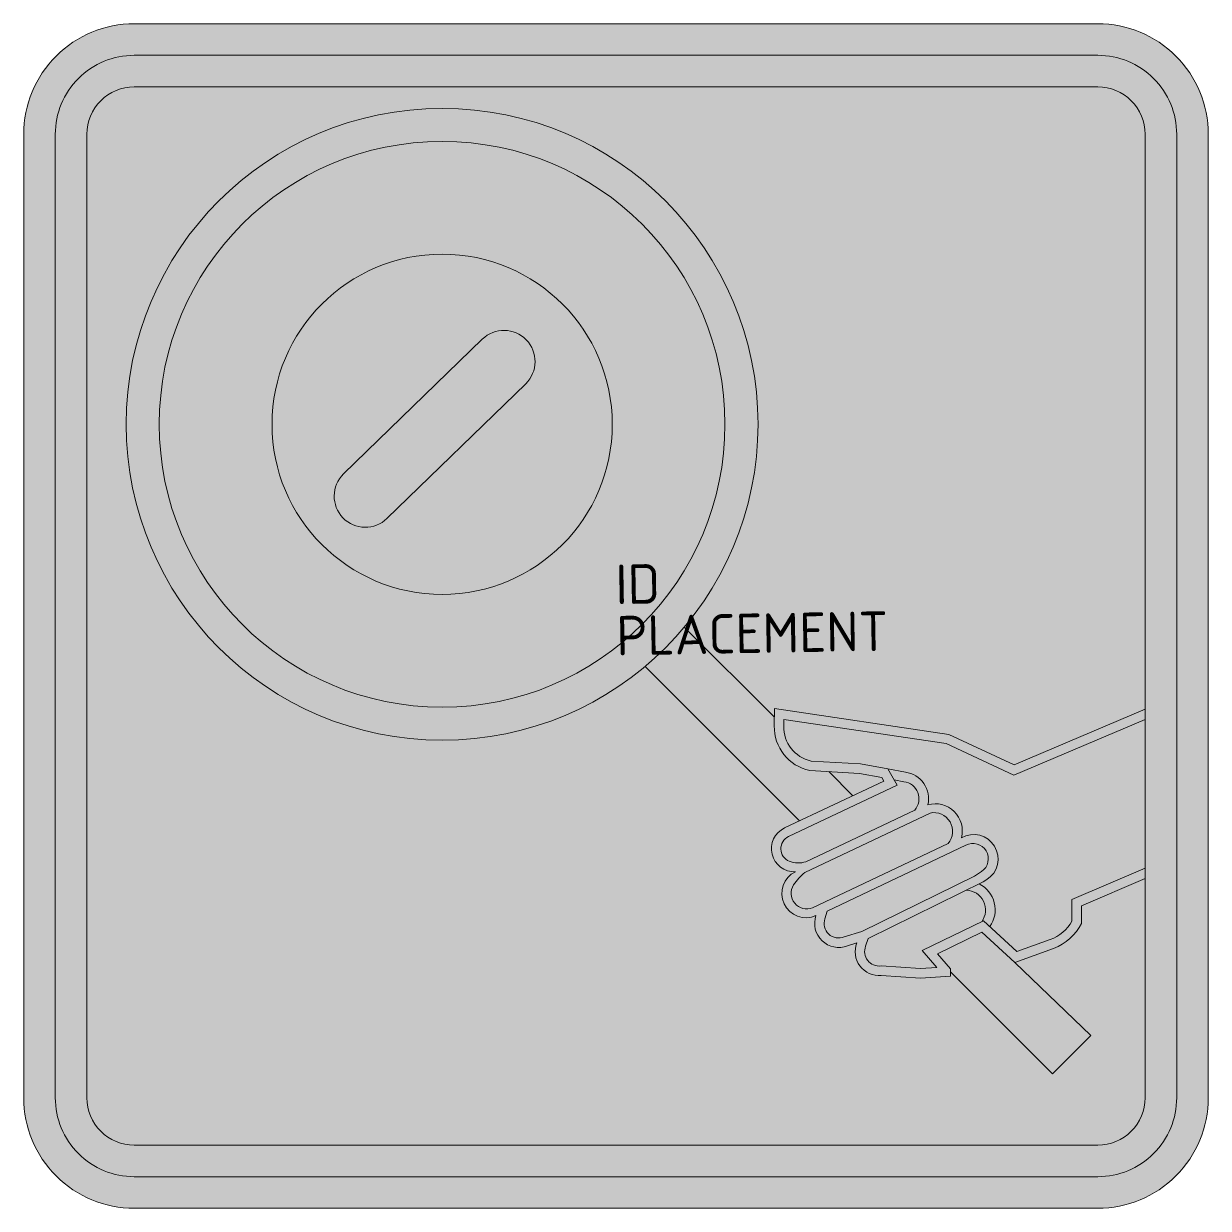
# Model space of a CAD drawing. Extents: x -3.75 to 3.75, y -3.75 to 3.75.
import ezdxf
from ezdxf.enums import TextEntityAlignment as Align

# ---------------------------------------------------------------- set-up
doc = ezdxf.new("R2010")
doc.units = 0
doc.styles.add('NLCS-ISO', font='NLCS-ISO.ttf', dxfattribs={"height": 0.25})

msp = doc.modelspace()

# ---------------------------------------------------------------- hatches: boundary and pattern name
at = {"true_color": 0x005b8c}
h = msp.add_hatch(color=146, dxfattribs=at)
h.dxf.hatch_style = 1
h.paths.add_polyline_path([(3.05, 3.75), (-3.05, 3.75, 0.414214), (-3.75, 3.05), (-3.75, 0), (-3.55, 0), (-3.55, 3.05, -0.414214), (-3.05, 3.55), (3.05, 3.55, -0.414214), (3.55, 3.05), (3.55, 0), (3.75, 0), (3.75, 3.05, 0.414214)])
at = {"true_color": 0xf1f0ea}
h = msp.add_hatch(color=7, dxfattribs=at)
h.dxf.hatch_style = 1
h.paths.add_polyline_path([(3.05, 3.55), (-3.05, 3.55, 0.414214), (-3.55, 3.05), (-3.55, 0), (-3.35, 0), (-3.35, 3.05, -0.414214), (-3.05, 3.35), (3.05, 3.35, -0.414214), (3.35, 3.05), (3.35, 0), (3.55, 0), (3.55, 3.05, 0.414214)])
at = {"true_color": 0x005b8c}
h = msp.add_hatch(color=146, dxfattribs=at)
h.dxf.hatch_style = 1
h.paths.add_polyline_path([(3.35, 3.05, 0.414214), (3.05, 3.35), (-3.05, 3.35, 0.414214), (-3.35, 3.05), (-3.35, -3.05, 0.414214), (-3.05, -3.35), (3.05, -3.35, 0.414214), (3.35, -3.05), (3.35, -1.6615), (2.9465, -1.8347), (2.9465, -1.946, -0.194645), (2.7702, -2.1042), (2.5242, -2.1932), (3.0054, -2.656), (2.7626, -2.8982), (2.1177, -2.2531), (2.1177, -2.2793), (1.928, -2.2923), (1.6789, -2.2756, -0.555447), (1.5246, -2.0694), (1.4651, -2.088, -0.641091), (1.2662, -1.8966, -0.987471), (1.1359, -1.619, -0.819009), (1.0671, -1.3421), (1.162, -1.2972), (0.184, -0.319, -0.636916), (-3.1009, 1.2137, -1), (0.8991, 1.2137, -0.176045), (0.4326, -0.0702), (1.0032, -0.6409), (1.0043, -0.5864), (2.108, -0.7494), (2.5203, -0.9422), (3.35, -0.5904)])
at = {"true_color": 0xf1f0ea}
h = msp.add_hatch(color=7, dxfattribs=at)
h.dxf.hatch_style = 1
h.paths.add_polyline_path([(0.69, 1.2137, -0.228621), (0.0137, -0.1881), (0.1439, -0.3518, 0.228621), (0.8991, 1.2137, 0.67791), (-2.5525, 2.5895), (-2.4007, 2.4457, -0.67791)])
at = {"true_color": 0xbb1e10}
h = msp.add_hatch(color=22, dxfattribs=at)
h.dxf.hatch_style = 1
h.paths.add_polyline_path([(-2.4007, 2.4457), (-1.8825, 1.9545, -0.67791), (-0.0239, 1.2137, -0.228621), (-0.4306, 0.3707), (0.0137, -0.1881, 0.228621), (0.69, 1.2137, 0.67791)])
at = {"true_color": 0xf1f0ea}
h = msp.add_hatch(color=7, dxfattribs=at)
h.dxf.hatch_style = 1
h.paths.add_polyline_path([(-2.4007, 2.4457), (-2.5525, 2.5895, 0.191959), (-3.1009, 1.2137, 0.627842), (0.1439, -0.3518), (0.0137, -0.1881, -0.627842), (-2.8918, 1.2137, -0.191959)])
at = {"true_color": 0xbb1e10}
h = msp.add_hatch(color=22, dxfattribs=at)
h.dxf.hatch_style = 1
h.paths.add_polyline_path([(-1.8825, 1.9545), (-2.4007, 2.4457, 0.191959), (-2.8918, 1.2137, 0.627842), (0.0137, -0.1881), (-0.4306, 0.3707, -0.627842), (-2.1778, 1.2137, -0.191959)])
at = {"true_color": 0xf1f0ea}
h = msp.add_hatch(color=7, dxfattribs=at)
h.dxf.hatch_style = 1
edge = h.paths.add_edge_path()
edge.add_arc((-1.1009, 1.2137), 1.077, 0, 360)
at = {"true_color": 0x2a292a}
h = msp.add_hatch(color=250, dxfattribs=at)
h.dxf.hatch_style = 1
h.paths.add_polyline_path([(-0.5719, 1.47, 1), (-0.8463, 1.7525), (-1.7245, 0.8996, 1), (-1.4501, 0.6171)])
at = {"true_color": 0xf1f0ea}
h = msp.add_hatch(color=7, dxfattribs=at)
h.dxf.hatch_style = 1
h.paths.add_polyline_path([(0.1089, 0.2536, -0.057111), (-0.1397, 0.0048), (1.162, -1.2972), (1.4996, -1.1375), (1.3472, -0.985), (1.227, -0.9779, -0.361627), (1.002, -0.6955), (1.0032, -0.6409)])
at = {"true_color": 0x005b8c}
h = msp.add_hatch(color=146, dxfattribs=at)
h.dxf.hatch_style = 1
h.paths.add_polyline_path([(-3.55, 0), (-3.75, 0), (-3.75, -3.05, 0.414214), (-3.05, -3.75), (3.05, -3.75, 0.414214), (3.75, -3.05), (3.75, 0), (3.55, 0), (3.55, -3.05, -0.414214), (3.05, -3.55), (-3.05, -3.55, -0.414214), (-3.55, -3.05)])
at = {"true_color": 0xf1f0ea}
h = msp.add_hatch(color=7, dxfattribs=at)
h.dxf.hatch_style = 1
h.paths.add_polyline_path([(-3.35, 0), (-3.55, 0), (-3.55, -3.05, 0.414214), (-3.05, -3.55), (3.05, -3.55, 0.414214), (3.55, -3.05), (3.55, 0), (3.35, 0), (3.35, -3.05, -0.414214), (3.05, -3.35), (-3.05, -3.35, -0.414214), (-3.35, -3.05)])
at = {"true_color": 0x2a292a}
h = msp.add_hatch(color=250, dxfattribs=at)
h.dxf.hatch_style = 1
h.paths.add_polyline_path([(3.35, -0.6555), (3.35, -0.5904), (2.5203, -0.9422), (2.108, -0.7494), (1.0043, -0.5864), (1.002, -0.6955, 0.361627), (1.227, -0.9779), (1.5412, -0.9965), (1.6825, -1.0225), (1.6955, -1.0448), (1.0671, -1.3421, 0.819009), (1.1359, -1.619, 0.987471), (1.2662, -1.8966, 0.641091), (1.4651, -2.088), (1.5246, -2.0694, 0.555447), (1.6789, -2.2756), (1.928, -2.2923), (2.1177, -2.2793), (2.1177, -2.2342), (2.0345, -2.1382), (2.3168, -2.0012), (2.5242, -2.1932), (2.7702, -2.1042, 0.194645), (2.9465, -1.946), (2.9465, -1.8347), (3.35, -1.6615), (3.35, -1.5962), (2.8865, -1.7952), (2.8865, -1.9313, -0.181302), (2.7498, -2.0478), (2.5381, -2.1244), (2.3275, -1.9293), (1.938, -2.1183), (2.0306, -2.2252), (1.928, -2.2322), (1.6778, -2.2154, -0.569848), (1.5805, -2.0911), (1.5958, -2.0425), (2.3255, -1.6834), (2.3478, -1.6691, 0.976655), (2.187, -1.4043, 0.57781), (1.9748, -1.1949, 0.44035), (1.8325, -0.9892), (1.7204, -0.9685), (1.7608, -1.0378), (1.823, -1.0493, -0.600636), (1.8915, -1.2287), (1.2027, -1.5555, -0.16965), (1.1014, -1.5545, -0.672026), (1.0927, -1.3963), (1.7803, -1.0711), (1.7204, -0.9685), (1.5484, -0.9369), (1.2351, -0.9183, -0.356422), (1.062, -0.6968), (1.0628, -0.6556), (2.0905, -0.8075), (2.5192, -1.0078)])
h.paths.add_polyline_path([(2.102, -1.4405), (1.2447, -1.8472, -0.732126), (1.1243, -1.7018, -0.063681), (1.1957, -1.6234), (1.9881, -1.2475, -0.722366)], flags=16)
h.paths.add_polyline_path([(2.315, -1.6179), (2.2704, -1.6464), (1.5559, -1.9968), (1.4449, -2.0314, -0.648307), (1.3228, -1.9163), (1.3376, -1.8677), (2.2147, -1.4516, -0.944009)], flags=16)
at = {"true_color": 0xf1f0ea}
h = msp.add_hatch(color=7, dxfattribs=at)
h.dxf.hatch_style = 1
h.paths.add_polyline_path([(3.35, -0.6555), (2.5192, -1.0078), (2.0905, -0.8075), (1.0628, -0.6556), (1.062, -0.6968, 0.356422), (1.2351, -0.9183), (1.5484, -0.9369), (1.7204, -0.9685), (1.8325, -0.9892, -0.44035), (1.9748, -1.1949, -0.57781), (2.187, -1.4043, -0.976655), (2.3478, -1.6691), (2.3255, -1.6834), (2.2999, -1.6959, -0.453944), (2.3676, -1.9665), (2.5381, -2.1244), (2.7498, -2.0478, 0.181302), (2.8865, -1.9313), (2.8865, -1.7952), (3.35, -1.5962)])
h = msp.add_hatch(color=7, dxfattribs=at)
h.dxf.hatch_style = 1
h.paths.add_polyline_path([(1.8915, -1.2287, 0.600636), (1.823, -1.0493), (1.7608, -1.0378), (1.7803, -1.0711), (1.0927, -1.3963, 0.650019), (1.0965, -1.5526, 0.178434), (1.2027, -1.5555)])
at = {"true_color": 0x005b8c}
h = msp.add_hatch(color=146, dxfattribs=at)
h.dxf.hatch_style = 1
h.paths.add_polyline_path([(1.6955, -1.0448), (1.6825, -1.0225), (1.5412, -0.9965), (1.3472, -0.985), (1.4996, -1.1375)])
at = {"true_color": 0xf1f0ea}
h = msp.add_hatch(color=7, dxfattribs=at)
h.dxf.hatch_style = 1
h.paths.add_polyline_path([(2.102, -1.4405, 0.722366), (1.9881, -1.2475), (1.1957, -1.6234, 0.063681), (1.1243, -1.7018, 0.732126), (1.2447, -1.8472)])
h = msp.add_hatch(color=7, dxfattribs=at)
h.dxf.hatch_style = 1
h.paths.add_polyline_path([(2.2704, -1.6464), (2.315, -1.6179, 0.944009), (2.2147, -1.4516), (1.3376, -1.8677), (1.3228, -1.9163, 0.648307), (1.4449, -2.0314), (1.5559, -1.9968)])
at = {"true_color": 0x2a292a}
h = msp.add_hatch(color=250, dxfattribs=at)
h.dxf.hatch_style = 1
h.paths.add_polyline_path([(2.2999, -1.6959), (2.2178, -1.7363, -0.611114), (2.3151, -1.9353), (2.3275, -1.9293), (2.3676, -1.9665, 0.453944)])
at = {"true_color": 0xf1f0ea}
h = msp.add_hatch(color=7, dxfattribs=at)
h.dxf.hatch_style = 1
h.paths.add_polyline_path([(1.938, -2.1183), (2.3151, -1.9353, 0.611114), (2.2178, -1.7363), (1.5958, -2.0425), (1.5805, -2.0911, 0.569848), (1.6778, -2.2154), (1.928, -2.2322), (2.0306, -2.2252)])
h = msp.add_hatch(color=7, dxfattribs=at)
h.dxf.hatch_style = 1
h.paths.add_polyline_path([(2.5242, -2.1932), (2.3168, -2.0012), (2.0345, -2.1382), (2.1177, -2.2342), (2.1177, -2.2531), (2.7626, -2.8982), (3.0054, -2.656)])

# ---------------------------------------------------------------- linework, layer by layer
at = {"color": 145, "lineweight": 0, "true_color": 0x377daf}
msp.add_lwpolyline([(-3.05, -3.75), (3.05, -3.75, 0.414214), (3.75, -3.05), (3.75, 3.05, 0.414214), (3.05, 3.75), (-3.05, 3.75, 0.414214), (-3.75, 3.05), (-3.75, -3.05, 0.414214)], format="xyb", close=True, dxfattribs=at)
at = {"color": 7, "lineweight": 0, "true_color": 0xf1f0ea}
for points in [[(-3.05, -3.55), (3.05, -3.55, 0.414214), (3.55, -3.05), (3.55, 3.05, 0.414214), (3.05, 3.55), (-3.05, 3.55, 0.414214), (-3.55, 3.05), (-3.55, -3.05, 0.414214)], [(-3.05, -3.35), (3.05, -3.35, 0.414214), (3.35, -3.05), (3.35, 3.05, 0.414214), (3.05, 3.35), (-3.05, 3.35, 0.414214), (-3.35, 3.05), (-3.35, -3.05, 0.414214)]]:
    msp.add_lwpolyline(points, format="xyb", close=True, dxfattribs=at)
at = {"color": 250, "lineweight": 0, "true_color": 0x2a292a}
for points in [[(-1.4501, 0.6171), (-0.5719, 1.47, 1), (-0.8463, 1.7525), (-1.7245, 0.8996, 1)], [(1.2447, -1.8472), (2.102, -1.4405, 0.722366), (1.9881, -1.2475), (1.1957, -1.6234, 0.063681), (1.1243, -1.7018, 0.732126)], [(2.2147, -1.4516), (1.3376, -1.8677), (1.3228, -1.9163, 0.648307), (1.4449, -2.0314), (1.5559, -1.9968), (2.2704, -1.6464), (2.315, -1.6179, 0.944009)]]:
    msp.add_lwpolyline(points, format="xyb", close=True, dxfattribs=at)
at = {"color": 7, "lineweight": 0, "true_color": 0xf1f0ea}
for points in [[(0.4326, -0.0702), (1.0032, -0.6409)], [(1.162, -1.2972), (0.184, -0.319)], [(1.3472, -0.985), (1.4996, -1.1375)], [(2.5242, -2.1932), (3.0054, -2.656), (2.7626, -2.8982), (2.1177, -2.2531)]]:
    msp.add_lwpolyline(points, dxfattribs=at)
at = {"color": 250, "lineweight": 0, "true_color": 0x2a292a}
for points in [[(3.35, -0.5904), (2.5203, -0.9422), (2.108, -0.7494), (1.0043, -0.5864), (1.002, -0.6955, 0.361627), (1.227, -0.9779), (1.5412, -0.9965), (1.6825, -1.0225), (1.6955, -1.0448), (1.0671, -1.3421, 0.819009), (1.1359, -1.619, 0.987471), (1.2662, -1.8966, 0.641091), (1.4651, -2.088), (1.5246, -2.0694, 0.555447), (1.6789, -2.2756), (1.928, -2.2923), (2.1177, -2.2793), (2.1177, -2.2342), (2.0345, -2.1382), (2.3168, -2.0012), (2.5242, -2.1932), (2.7702, -2.1042, 0.194645), (2.9465, -1.946), (2.9465, -1.8347), (3.35, -1.6615)], [(3.35, -0.6555), (2.5192, -1.0078), (2.0905, -0.8075), (1.0628, -0.6556), (1.062, -0.6968, 0.356422), (1.2351, -0.9183), (1.5484, -0.9369), (1.7204, -0.9685), (1.7803, -1.0711), (1.0927, -1.3963, 0.650019), (1.0965, -1.5526, 0.178434), (1.2027, -1.5555), (1.8915, -1.2287, 0.600636), (1.823, -1.0493), (1.7608, -1.0378)], [(2.3255, -1.6834), (2.3478, -1.6691, 0.976655), (2.187, -1.4043, 0.57781), (1.9748, -1.1949, 0.44035), (1.8325, -0.9892), (1.7204, -0.9685)], [(2.3255, -1.6834), (1.5958, -2.0425), (1.5805, -2.0911, 0.569848), (1.6778, -2.2154), (1.928, -2.2322), (2.0306, -2.2252), (1.938, -2.1183), (2.3275, -1.9293), (2.5381, -2.1244), (2.7498, -2.0478, 0.181302), (2.8865, -1.9313), (2.8865, -1.7952), (3.35, -1.5962)], [(2.3676, -1.9665, 0.453944), (2.2999, -1.6959)], [(2.3151, -1.9353, 0.611114), (2.2178, -1.7363)]]:
    msp.add_lwpolyline(points, format="xyb", dxfattribs=at)
at = {"color": 7, "lineweight": 0, "true_color": 0xf1f0ea}
for radius in [2, 1.7909]:
    msp.add_circle((-1.1009, 1.2137), radius, dxfattribs=at)
at = {"color": 22, "lineweight": 0, "true_color": 0xbb1e10}
msp.add_circle((-1.1009, 1.2137), 1.077, dxfattribs=at)

# ---------------------------------------------------------------- texts
at = {"style": 'NLCS-ISO'}
msp.add_attdef('ID', text='', height=0.25, rotation=1, dxfattribs=at).set_placement((0, 0), align=Align.BOTTOM_LEFT)
msp.add_attdef('PLACEMENT', text='', height=0.25, rotation=1, dxfattribs=at).set_placement((0, 0), align=Align.TOP_LEFT)

doc.saveas('drawing.dxf')
